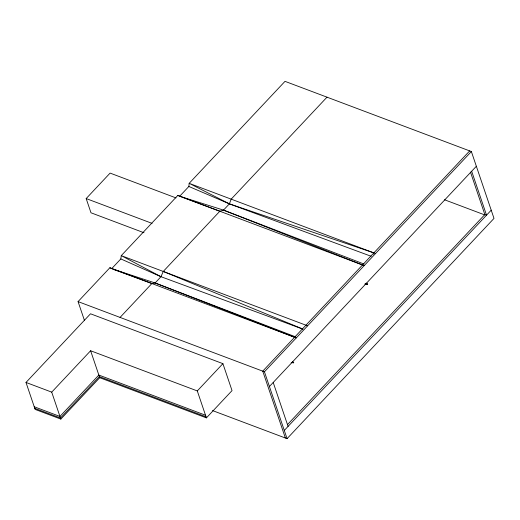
<?xml version="1.0" encoding="UTF-8"?>
<svg xmlns="http://www.w3.org/2000/svg" width="520" height="520" viewBox="0 0 520 520"><rect width="100%" height="100%" fill="white"/><g stroke="black" fill="none" stroke-linecap="round" stroke-linejoin="round"><path stroke-width="0.78" d="M84.494 320.58L78.065 301.6L109.902 267.716L111.631 268.717L120.828 258.928L121.258 255.632L177.833 195.416L179.66 196.261L188.858 186.472L189.183 183.333L285.006 81.348L471.367 151.541L494 218.4L287.066 438.653L212.518 410.572M373.49 254.208L373.861 252.883L229.385 203.853L188.858 186.472M113.152 269.276L151.899 283.53L155.103 282.971L160.986 276.705L163.254 271.447L219.83 211.231L223.503 210.119L229.385 203.853L231.186 199.147L327.002 97.169M366.353 283.094L367.523 284.173L364.962 284.128M144.02 232.758L90.987 212.784L86.171 198.562L110.097 173.095L176.007 197.919M60.846 419.088L35.126 409.403L26 382.447L90.513 313.788L222.911 363.656L232.037 390.604L206.414 417.879L99.736 377.702L90.61 350.747L51.72 392.138L60.846 419.088L99.736 377.702M120.062 317.414L151.899 283.53M206.414 417.879L197.288 390.923L222.911 363.656M469.677 150.904L262.743 371.15L285.376 438.016M287.066 438.653L264.433 371.787L471.367 151.541M269.412 386.51L476.353 166.257M287.502 424.58L484.848 214.539L470.49 172.127M284.284 430.437L491.218 210.184M291.219 362.661L293.774 362.707L292.611 361.628M365.034 283.978L367.374 284.303M291.291 362.512L293.631 362.83M363.961 264.024L223.503 210.119L179.66 196.261L219.83 211.231M112.392 268.97L155.103 282.971L295.594 336.85M366.145 283.524L367.634 284.031M371.222 256.308L229.385 203.853L189.183 183.333L375.55 253.519M120.828 258.928L160.986 276.705L302.855 329.127M484.848 214.539L486.531 215.169L471.666 171.249M444.496 199.758L484.725 214.91M177.833 195.416L364.195 265.603M86.171 198.562L152.081 223.386M307.619 325.819L121.258 255.632L160.986 276.705M109.902 267.716L296.27 337.903M78.065 301.6L264.433 371.787M90.61 350.747L197.288 390.923M205.517 415.233L98.839 375.057L59.95 416.449L34.229 406.757M206.05 416.812L99.372 376.636L60.483 418.028L34.762 408.337M26 382.447L51.72 392.138M155.103 282.971L294.58 337.266M223.503 210.119L362.512 264.966M163.254 271.447L302.868 329.069M273.208 382.473L288.08 426.394"/></g></svg>
